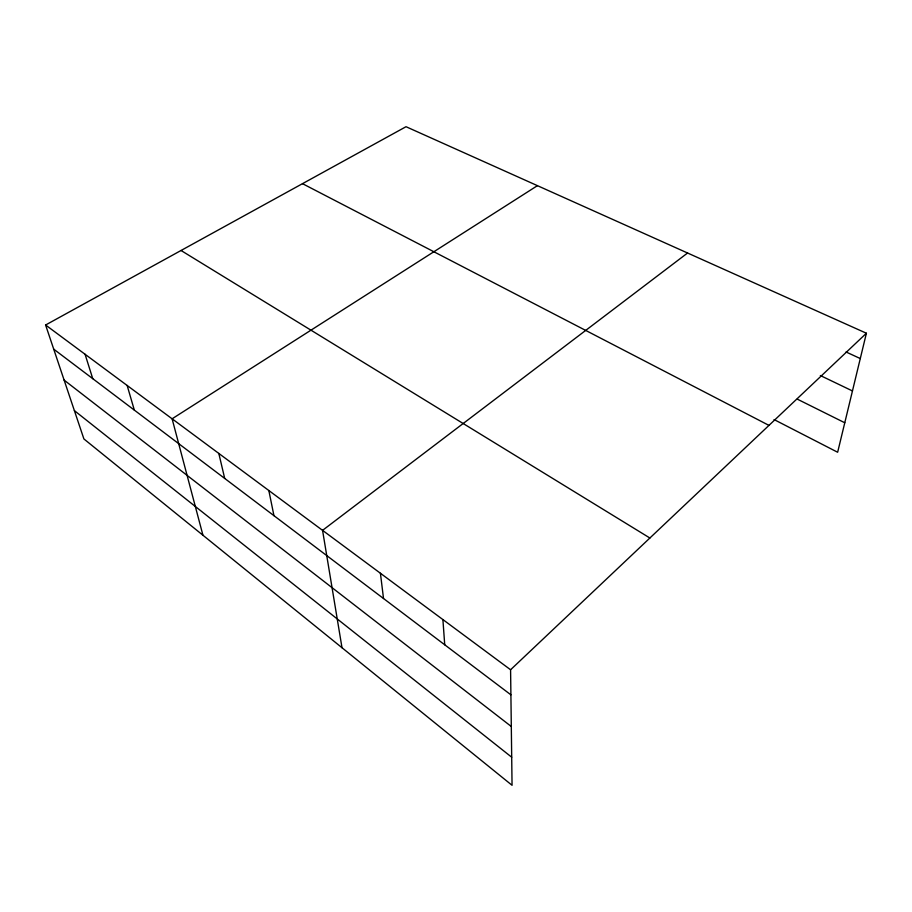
<?xml version="1.0" encoding="UTF-8"?>
<svg xmlns="http://www.w3.org/2000/svg" width="912" height="912" viewBox="0 0 912 912"><rect width="100%" height="100%" fill="white"/><g stroke="black" fill="none" stroke-linecap="round" stroke-linejoin="round"><path stroke-width="1.37" d="M866.4 333.233L510.583 669.761L512.054 785.289L83.904 438.946L45.6 325.003L406.022 126.711L866.4 333.233L837.649 452.249L774.049 419.566M687.568 253.012L322.563 530.351L342 647.725M537.43 185.66L172.106 418.802L202.943 535.241M846.074 351.986L860.278 358.553M820.344 375.527L852.458 390.94M797.248 399.114L844.774 422.758M302.488 183.665L768.964 425.38M181.032 250.492L649.88 538.012M45.6 325.003L510.583 669.761M53.728 349.159L510.902 694.83M64.136 380.122L511.313 726.511M74.385 410.617L511.7 757.211M85.067 354.255L92.75 378.674M127.144 385.457L134.326 410.104M218.812 453.424L224.705 478.447M268.835 490.519L273.942 515.668M380.418 573.249L383.519 598.523M442.901 619.579L444.725 644.795"/></g></svg>
